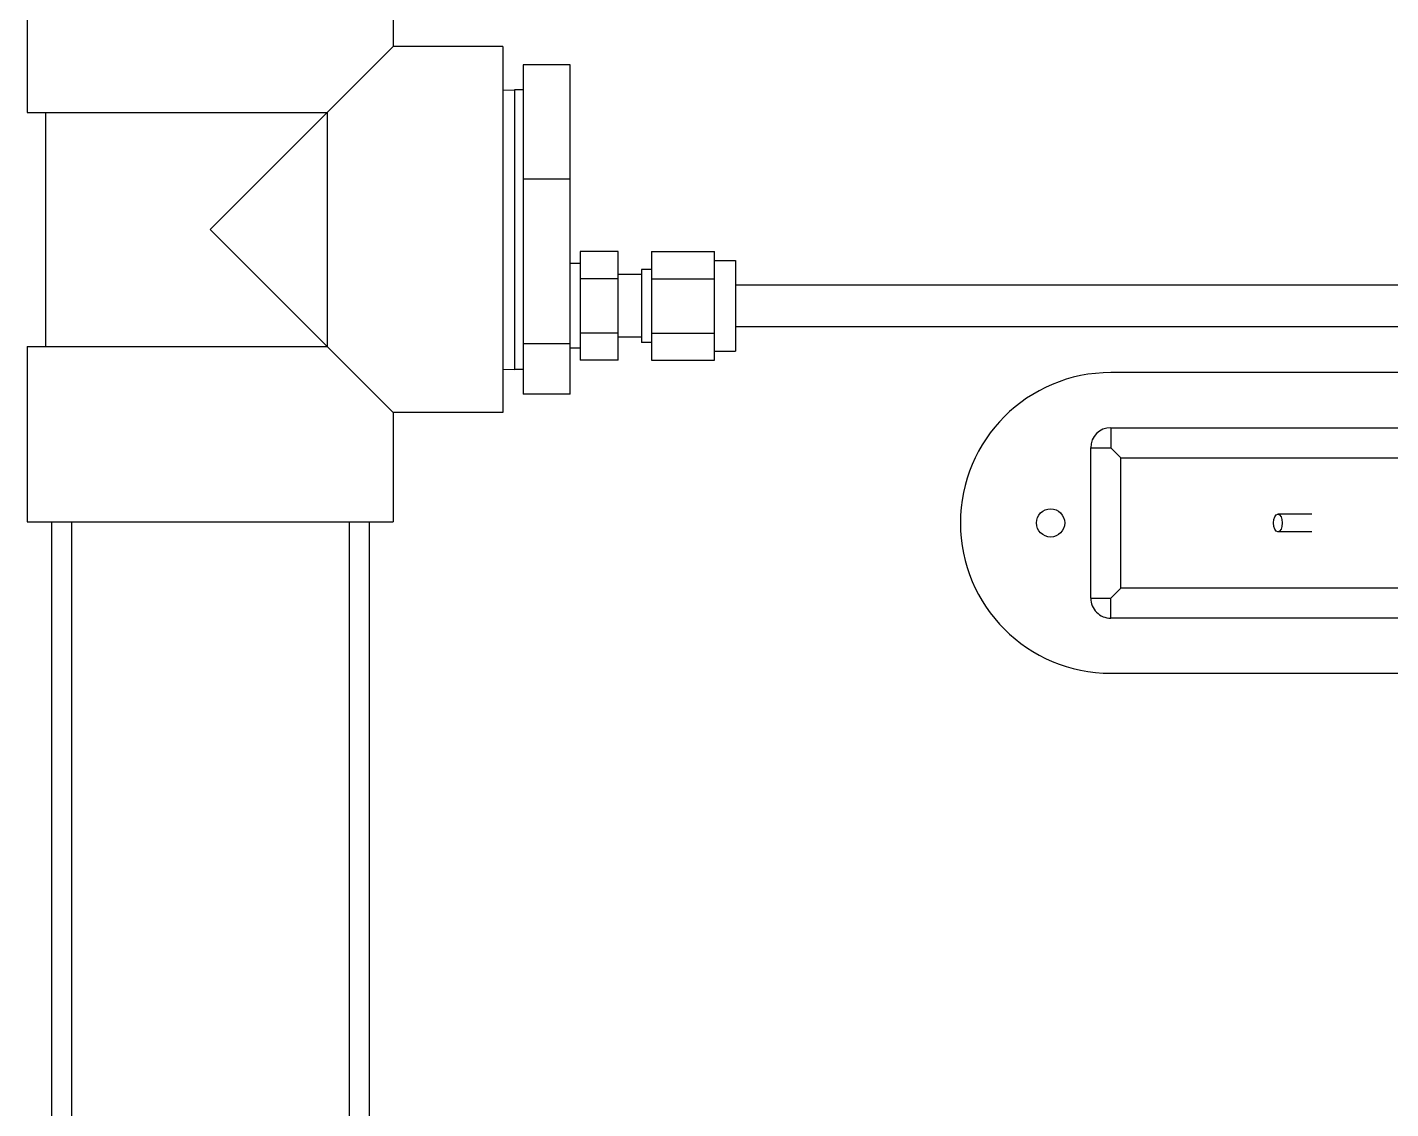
# Model space of a CAD drawing. Header units: inches. Extents: x -883 to 808, y -248 to 1051.
# Drawn here: x -287.79 to -279.63, y 874.09 to 880.57 of the extents above; entities that cross this region are included whole.
import ezdxf

# ---------------------------------------------------------------- set-up
doc = ezdxf.new("R2010")
doc.units = ezdxf.units.IN
doc.header["$MEASUREMENT"] = 0
doc.layers.get('0').update_dxf_attribs({"linetype": 'CONTINUOUS'})
doc.layers.add('EQUIPMENT - COMPRESSORS', color=41, linetype='CONTINUOUS')

# ---------------------------------------------------------------- blocks, each defined once
blk = doc.blocks.new('A$Cb802d3fd')
for p, q in [((76.2753, 11.5695), (76.2753, 9.082)), ((76.4555, 11.5695), (76.4555, 9.022)), ((74.4613, 11.4495), (74.4613, 6.7765)), ((74.7113, 11.4495), (74.7113, 6.7765)), ((74.9853, 11.4495), (74.9853, 9.022)), ((75.3151, 9.022), (75.3151, 11.4495)), ((75.4953, 9.082), (75.4953, 11.4495)), ((76.7853, 9.022), (76.7853, 11.4495)), ((75.8326, 10.2253), (75.8326, 10.022)), ((75.9381, 10.2253), (75.9381, 10.022)), ((75.4353, 9.022), (75.4953, 9.082)), ((76.2753, 9.082), (75.4953, 9.082)), ((76.3353, 9.022), (76.2753, 9.082)), ((75.3151, 9.022), (75.4353, 9.022)), ((75.4353, 8.9018), (75.4353, 9.022)), ((76.3353, 8.9018), (76.3353, 9.022)), ((76.4555, 9.022), (76.3353, 9.022)), ((76.3353, 8.9018), (75.4353, 8.9018)), ((74.3148, 6.7765), (74.8578, 6.7765)), ((74.3148, 6.6515), (74.3148, 6.7765)), ((74.8578, 6.6515), (74.8578, 6.7765)), ((74.2613, 6.2735), (74.2613, 6.6515)), ((74.4238, 6.6515), (74.2613, 6.6515)), ((74.4238, 6.2735), (74.4238, 6.6515)), ((74.7488, 6.6515), (74.4238, 6.6515)), ((74.9114, 6.6515), (74.7488, 6.6515)), ((74.7488, 6.2735), (74.7488, 6.6515)), ((74.9114, 6.2735), (74.9114, 6.6515)), ((74.2613, 6.2735), (74.4238, 6.2735)), ((74.3682, 6.2735), (74.3682, 6.2151)), ((74.3682, 6.2151), (74.8044, 6.2151)), ((74.3988, 6.2151), (74.3988, 6.0757)), ((74.4238, 6.2735), (74.7488, 6.2735)), ((74.7488, 6.2735), (74.9114, 6.2735)), ((74.7738, 6.2151), (74.7738, 6.0757)), ((74.8044, 6.2735), (74.8044, 6.2151)), ((74.2616, 6.0757), (74.2616, 5.8465)), ((74.424, 6.0757), (74.2616, 6.0757)), ((74.424, 6.0757), (74.424, 5.8465)), ((74.7487, 6.0757), (74.424, 6.0757)), ((74.7487, 6.0757), (74.7487, 5.8465)), ((74.911, 6.0757), (74.7487, 6.0757)), ((74.911, 6.0757), (74.911, 5.8465)), ((74.2616, 5.8465), (74.424, 5.8465)), ((74.3333, 5.8465), (74.3333, 5.787)), ((74.424, 5.8465), (74.7487, 5.8465)), ((74.7487, 5.8465), (74.911, 5.8465)), ((74.8393, 5.8465), (74.8393, 5.787)), ((73.1433, 5.787), (73.1433, 5.507)), ((73.8273, 5.787), (73.1433, 5.787)), ((74.8133, 5.787), (73.8273, 5.787)), ((73.8273, 5.787), (73.8273, 5.507)), ((74.8133, 5.787), (74.8133, 5.507)), ((75.1153, 5.787), (74.8133, 5.787)), ((75.1153, 5.787), (75.1153, 5.507)), ((73.1433, 5.507), (73.8273, 5.507)), ((73.2923, 5.507), (73.2923, 5.4537)), ((73.8273, 5.507), (74.8133, 5.507)), ((74.8133, 5.507), (75.1153, 5.507)), ((74.9663, 5.507), (74.9663, 5.4537)), ((73.0343, 5.3845), (75.2243, 5.3845)), ((73.0343, 5.3845), (73.0343, 4.7295)), ((73.2923, 5.4537), (74.9663, 5.4537)), ((73.2945, 5.3845), (73.2923, 5.4537)), ((74.9641, 5.3845), (74.9663, 5.4537)), ((75.2243, 5.3845), (75.2243, 4.7295)), ((72.3793, 4.7295), (73.0343, 4.7295)), ((73.0343, 4.7295), (73.4293, 4.3345)), ((74.8293, 4.3345), (75.2243, 4.7295)), ((75.2243, 4.7295), (75.8793, 4.7295)), ((75.8793, 2.5395), (75.8793, 4.7295)), ((75.8793, 4.5845), (81.1208, 4.5845)), ((75.8793, 4.4645), (84.4458, 4.4645)), ((73.4293, 4.3345), (74.1293, 3.6345)), ((73.4293, 4.3345), (74.8293, 4.3345)), ((73.4293, 2.5395), (73.4293, 4.3345)), ((74.1293, 3.6345), (74.8293, 4.3345)), ((74.8293, 2.5395), (74.8293, 4.3345)), ((75.8793, 2.8045), (84.4458, 2.8045)), ((73.4293, 2.649), (74.8293, 2.649)), ((75.8793, 2.6845), (81.1208, 2.6845)), ((72.3793, 2.5395), (73.4293, 2.5395)), ((74.8293, 2.5395), (75.8793, 2.5395))]:
    blk.add_line(p, q)
blk.add_circle((75.8853, 8.662), 0.0844)
for centre, radius, start, end in [((75.8853, 9.022), 0.9, 180, 0), ((75.4353, 9.022), 0.1202, 180, 270), ((76.3353, 9.022), 0.1202, 270, 0)]:
    blk.add_arc(centre, radius, start, end)
blk.add_ellipse((75.8853, 10.022), major_axis=(-0.0527, 0), ratio=0.5)

msp = doc.modelspace()

# ---------------------------------------------------------------- block references
at = {"layer": 'EQUIPMENT - COMPRESSORS', "rotation": 270}
msp.add_blockref('A$Cb802d3fd', (-290.33007, 953.48357), dxfattribs=at)

doc.saveas('drawing.dxf')
